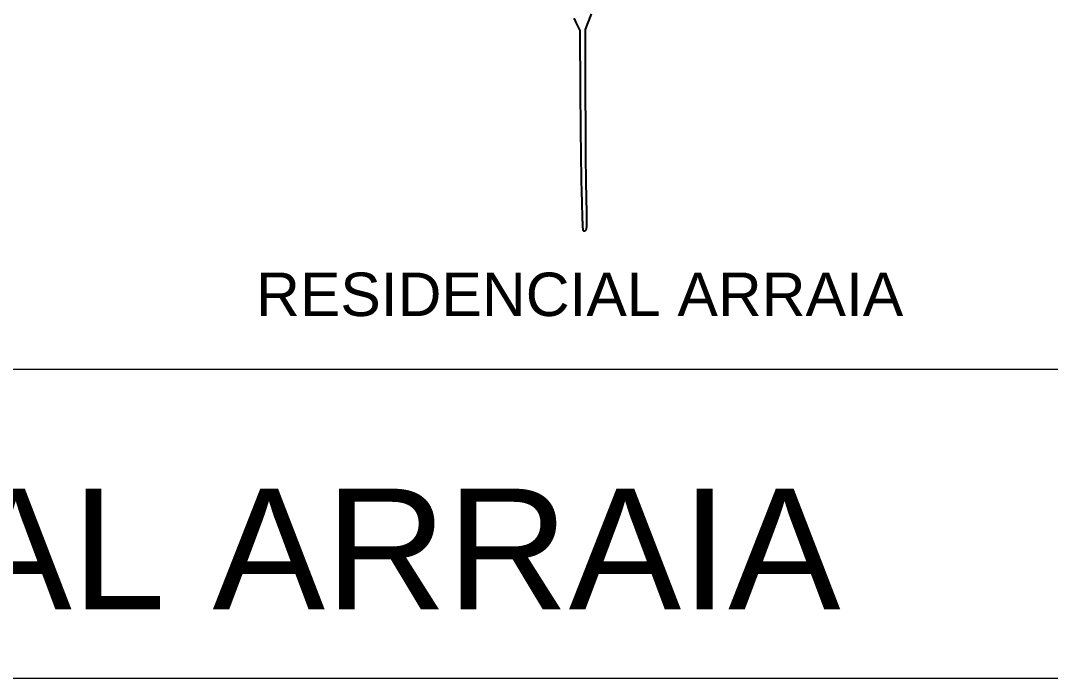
# Model space of a CAD drawing. Header units: inches. Extents: x 164 to 6104, y 4585 to 8790.
# Drawn here: x 5473.6 to 5755.8, y 5089.3 to 5269.5 of the extents above; entities that cross this region are included whole.
import ezdxf

# ---------------------------------------------------------------- set-up
doc = ezdxf.new("R2010")
doc.units = ezdxf.units.IN
doc.header["$LTSCALE"] = 50
doc.header["$MEASUREMENT"] = 0
doc.styles.get("Standard").update_dxf_attribs({"font": 'arial.ttf'})
doc.styles.add('TEXTO2', font='arial.ttf', dxfattribs={"height": 0.35})

# ---------------------------------------------------------------- blocks, each defined once
blk = doc.blocks.new('JACZ-COO-GE-001-CAR-LOGO-R00')
at = {"color": 8}
blk.add_lwpolyline([(5380.9, 1801.3, 0.000241), (5387.3, 1787.9), (5403.3, 1754.4), (5404, 1650.9, 0.00036), (5405.3, 1461.7, 0.000829), (5406.7, 1319.5, 0.001018), (5408.1, 1213.5, 0.00389), (5409.6, 1147.4, -0.000751), (5410, 1132, -0.000342), (5410.6, 1112, -0.000339), (5411.1, 1090.9, -0.000466), (5411.6, 1071.9, 0.002326), (5412.4, 1042.2, 0.004183), (5413.4, 1017.8, 0.003058), (5414.5, 998.5, 0.04949), (5415.5, 992.1, 0.053999), (5416, 990.7, 0.112744), (5416.7, 989.9, 0.10046), (5417.8, 989.3, 0.037175), (5419.5, 989.1, 0.082916), (5422.5, 989.3, 0.098561), (5425.2, 990.5, 0.095403), (5427.2, 992.6, 0.072902), (5428.5, 995.6, 0.060994), (5429.8, 1004.3, 0.005835), (5430.2, 1025.9, 0.005445), (5430.1, 1057, 0.00164), (5429.2, 1104.4, -0.001857), (5427.4, 1196.5, -0.001734), (5426.4, 1290.7, -0.001385), (5425.8, 1402.2, -0.000607), (5425.6, 1550), (5425.6, 1758.6), (5435.4, 1785, -0.004709), (5448.2, 1818.3, -0.00734)], format="xyb", dxfattribs=at)

msp = doc.modelspace()

# ---------------------------------------------------------------- linework, layer by layer
at = {"lineweight": 0}
for p, q in [((6049.32313, 5173.9194), (5192.52313, 5173.9194)), ((6049.32313, 5089.25777), (5192.52313, 5089.25777))]:
    msp.add_line(p, q, dxfattribs=at)

# ---------------------------------------------------------------- block references
at = {"xscale": 0.07174195398747743, "yscale": 0.07174195398747743, "zscale": 0.07174195398747743}
msp.add_blockref('JACZ-COO-GE-001-CAR-LOGO-R00', (5239.21848, 5140.95246), dxfattribs=at)

# ---------------------------------------------------------------- texts
at = {"lineweight": 0, "style": 'TEXTO2'}
msp.add_text('RESIDENCIAL ARRAIA', height=33.094656, dxfattribs=at).set_placement((5205.11262, 5108.14745))
at = {"insert": (5515.82051, 5200.46177), "char_height": 11.9, "attachment_point": 1}
msp.add_mtext_dynamic_manual_height_columns('\\pxqc;RESIDENCIAL ARRAIA', width=222.0121384, gutter_width=22.84239, heights=[0], dxfattribs=at)

doc.saveas('drawing.dxf')
